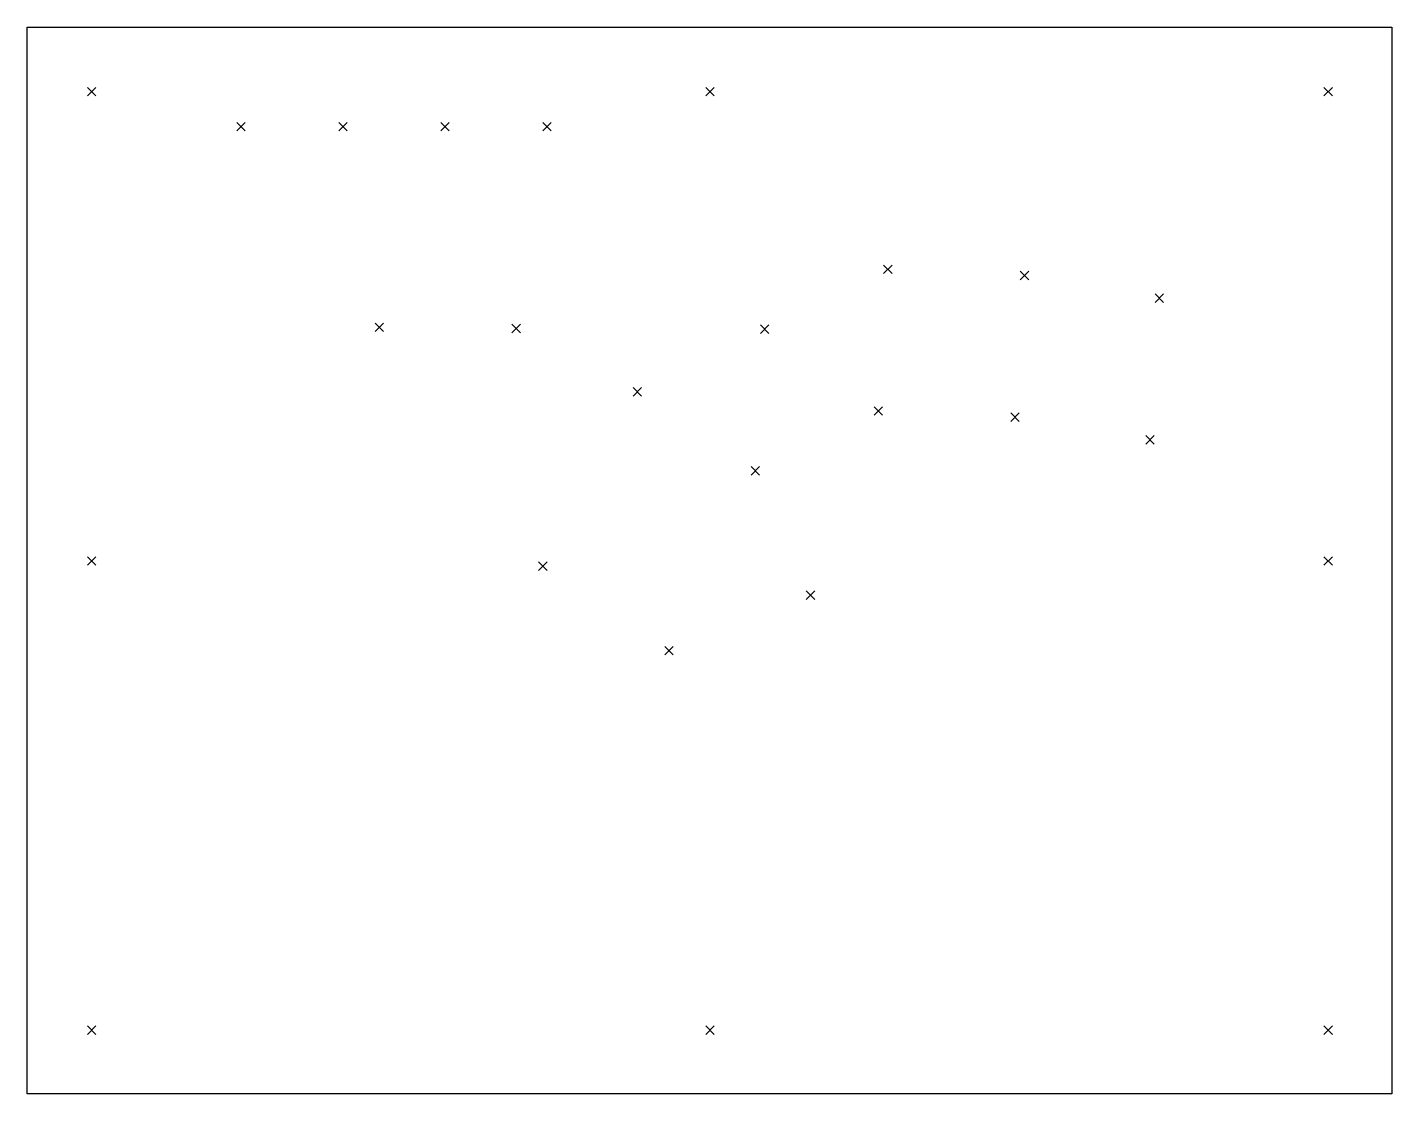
# Model space of a CAD drawing. Extents: x 63 to 357, y 34 to 264.
import ezdxf

# ---------------------------------------------------------------- set-up
doc = ezdxf.new("R2010")
doc.units = 0

msp = doc.modelspace()

# ---------------------------------------------------------------- linework, layer by layer
at = {"layer": 'Center'}
for p, q in [((75.81931, 250.53437), (77.64275, 248.71092)), ((77.64275, 250.53437), (75.81931, 248.71092)), ((209.18821, 250.51137), (211.01165, 248.68792)), ((211.01165, 250.51137), (209.18821, 248.68792)), ((342.53421, 250.51137), (344.35765, 248.68792)), ((344.35765, 250.51137), (342.53421, 248.68792)), ((108.04334, 242.97437), (109.86678, 241.15092)), ((109.86678, 242.97437), (108.04334, 241.15092)), ((130.04341, 242.97437), (131.86685, 241.15092)), ((131.86685, 242.97437), (130.04341, 241.15092)), ((152.04341, 242.97437), (153.86685, 241.15092)), ((153.86685, 242.97437), (152.04341, 241.15092)), ((174.04341, 242.97437), (175.86685, 241.15092)), ((175.86685, 242.97437), (174.04341, 241.15092)), ((247.54721, 212.19837), (249.37065, 210.37492)), ((249.37065, 212.19837), (247.54721, 210.37492)), ((277.02021, 210.87137), (278.84365, 209.04792)), ((278.84365, 210.87137), (277.02021, 209.04792)), ((306.11321, 205.98837), (307.93665, 204.16492)), ((307.93665, 205.98837), (306.11321, 204.16492)), ((137.88871, 199.68537), (139.71215, 197.86192)), ((139.71215, 199.68537), (137.88871, 197.86192)), ((167.38781, 199.45537), (169.21125, 197.63192)), ((169.21125, 199.45537), (167.38781, 197.63192)), ((220.99421, 199.29637), (222.81765, 197.47292)), ((222.81765, 199.29637), (220.99421, 197.47292)), ((193.52891, 185.78437), (195.35235, 183.96092)), ((195.35235, 185.78437), (193.52891, 183.96092)), ((245.51721, 181.65637), (247.34065, 179.83292)), ((247.34065, 181.65637), (245.51721, 179.83292)), ((274.99021, 180.32937), (276.81365, 178.50592)), ((276.81365, 180.32937), (274.99021, 178.50592)), ((304.08321, 175.44637), (305.90665, 173.62292)), ((305.90665, 175.44637), (304.08321, 173.62292)), ((218.96421, 168.75437), (220.78765, 166.93092)), ((220.78765, 168.75437), (218.96421, 166.93092)), ((75.84281, 149.31137), (77.66625, 147.48792)), ((77.66625, 149.31137), (75.84281, 147.48792)), ((173.14911, 148.18737), (174.97255, 146.36392)), ((174.97255, 148.18737), (173.14911, 146.36392)), ((342.53421, 149.31137), (344.35765, 147.48792)), ((344.35765, 149.31137), (342.53421, 147.48792)), ((230.87221, 141.94137), (232.69565, 140.11792)), ((232.69565, 141.94137), (230.87221, 140.11792)), ((200.35721, 129.95337), (202.18065, 128.12992)), ((202.18065, 129.95337), (200.35721, 128.12992)), ((75.84281, 48.11237), (77.66625, 46.28892)), ((77.66625, 48.11237), (75.84281, 46.28892)), ((209.18821, 48.11237), (211.01165, 46.28892)), ((211.01165, 48.11237), (209.18821, 46.28892)), ((342.53421, 48.11237), (344.35765, 46.28892)), ((344.35765, 48.11237), (342.53421, 46.28892))]:
    msp.add_line(p, q, dxfattribs=at)
at = {"layer": 'Panel'}
for p, q in [((62.854111, 263.500088), (357.145891, 263.500088)), ((62.854111, 33.500088), (62.854111, 263.500088)), ((357.145891, 263.500088), (357.145891, 33.500088)), ((357.145891, 33.500088), (62.854111, 33.500088))]:
    msp.add_line(p, q, dxfattribs=at)

doc.saveas('drawing.dxf')
